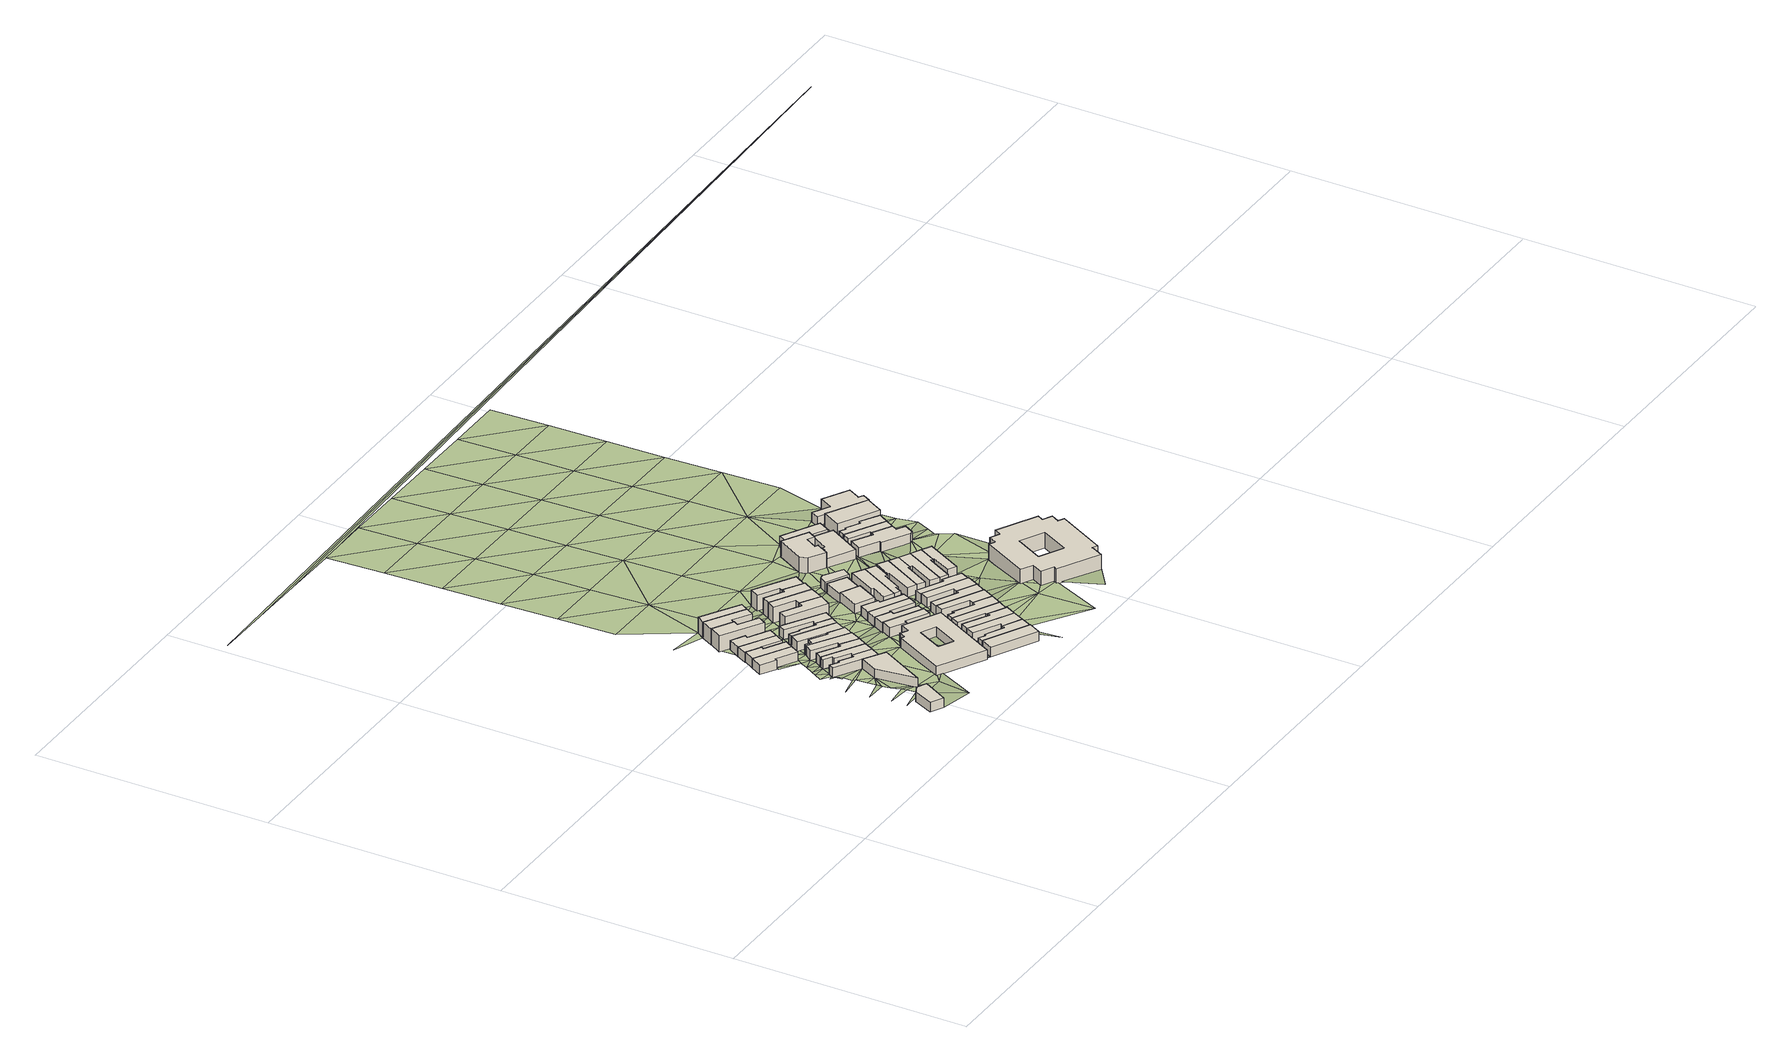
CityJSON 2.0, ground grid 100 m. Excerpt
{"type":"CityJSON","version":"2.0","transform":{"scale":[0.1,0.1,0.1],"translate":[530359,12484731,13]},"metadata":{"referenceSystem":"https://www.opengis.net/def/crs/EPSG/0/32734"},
"CityObjects":{
"building1":{"type":"Building","attributes":{"building":"yes","building:levels":1,"building_height":4.1,"plus_code":"4FRW3F96+54P","ground_height":18.24,"roof_height":22.34},"geometry":[{"type":"Solid","lod":"1","boundaries":[[[[0,1,2,3]],[[1,4,5,2]],[[4,6,7,5]],[[6,8,9,7]],[[8,0,3,9]],[[3,2,5,7,9]],[[8,6,4,1,0]]]]}]},
"building2":{"type":"Building","attributes":{"address":"63 Addison Road Salt River Cape Town","building":"house","building:levels":1,"building_height":4.1,"plus_code":"4FRW3F96+C48","ground_height":16.2,"roof_height":20.3},"geometry":[{"type":"Solid","lod":"1","boundaries":[[[[10,11,12,13]],[[11,14,15,12]],[[14,16,17,15]],[[16,18,19,17]],[[18,20,21,19]],[[20,10,13,21]],[[13,12,15,17,19,21]],[[20,18,16,14,11,10]]]]}]},
"building3":{"type":"Building","attributes":{"address":"80 Burns Road Salt River Cape Town","building":"house","building:levels":1,"building_height":4.1,"plus_code":"4FRW3F96+65W","ground_height":17.44,"roof_height":21.54},"geometry":[{"type":"Solid","lod":"1","boundaries":[[[[22,23,24,25]],[[23,26,27,24]],[[26,28,29,27]],[[28,22,25,29]],[[25,24,27,29]],[[28,26,23,22]]]]}]},
"building4":{"type":"Building","attributes":{"address":"78 Burns Road Salt River Cape Town","building":"house","building:levels":1,"building_height":4.1,"plus_code":"4FRW3F96+859","ground_height":16.65,"roof_height":20.75},"geometry":[{"type":"Solid","lod":"1","boundaries":[[[[30,31,32,33]],[[31,34,35,32]],[[34,36,37,35]],[[36,38,39,37]],[[38,40,41,39]],[[40,42,43,41]],[[42,44,45,43]],[[44,30,33,45]],[[33,32,35,37,39,41,43,45]],[[44,42,40,38,36,34,31,30]]]]}]},
"building5":{"type":"Building","attributes":{"address":"61 Addison Road Salt River Cape Town","building":"house","building:levels":1,"building_height":4.1,"plus_code":"4FRW3F96+C4Q","ground_height":16.2,"roof_height":20.3},"geometry":[{"type":"Solid","lod":"1","boundaries":[[[[20,18,19,21]],[[18,46,47,19]],[[46,48,49,47]],[[48,50,51,49]],[[50,52,53,51]],[[52,20,21,53]],[[21,19,47,49,51,53]],[[52,50,48,46,18,20]]]]}]},
"building6":{"type":"Building","attributes":{"address":"76 Burns Road Salt River Cape Town","building":"house","building:levels":1,"building_height":4.1,"plus_code":"4FRW3F96+85Q","ground_height":16.65,"roof_height":20.75},"geometry":[{"type":"Solid","lod":"1","boundaries":[[[[44,54,55,45]],[[54,56,57,55]],[[56,58,59,57]],[[58,60,61,59]],[[60,62,63,61]],[[62,64,65,63]],[[64,30,33,65]],[[30,44,45,33]],[[45,55,57,59,61,63,65,33]],[[30,64,62,60,58,56,54,44]]]]}]},
"building7":{"type":"Building","attributes":{"address":"59 Addison Road Salt River Cape Town","building":"house","building:levels":1,"building_height":4.1,"plus_code":"4FRW3F96+F52","ground_height":15.84,"roof_height":19.94},"geometry":[{"type":"Solid","lod":"1","boundaries":[[[[66,67,68,69]],[[67,70,71,68]],[[70,72,73,71]],[[72,74,75,73]],[[74,76,77,75]],[[76,66,69,77]],[[69,68,71,73,75,77]],[[76,74,72,70,67,66]]]]}]},
"building8":{"type":"Building","attributes":{"address":"74 Burns Road Salt River Cape Town","building":"house","building:levels":1,"building_height":4.1,"plus_code":"4FRW3F96+86V","ground_height":16.65,"roof_height":20.75},"geometry":[{"type":"Solid","lod":"1","boundaries":[[[[54,78,79,55]],[[78,80,81,79]],[[80,82,83,81]],[[82,84,85,83]],[[84,56,57,85]],[[56,54,55,57]],[[55,79,81,83,85,57]],[[56,84,82,80,78,54]]]]}]},
"building9":{"type":"Building","attributes":{"address":"57 Addison Road Salt River Cape Town","building":"house","building:levels":1,"building_height":4.1,"plus_code":"4FRW3F96+F57","ground_height":15.84,"roof_height":19.94},"geometry":[{"type":"Solid","lod":"1","boundaries":[[[[76,74,75,77]],[[74,86,87,75]],[[86,88,89,87]],[[88,90,91,89]],[[90,92,93,91]],[[92,76,77,93]],[[77,75,87,89,91,93]],[[92,90,88,86,74,76]]]]}]},
"building10":{"type":"Building","attributes":{"address":"72 Burns Road Salt River Cape Town","building":"house","building:levels":1,"building_height":4.1,"plus_code":"4FRW3F96+966","ground_height":16.65,"roof_height":20.75},"geometry":[{"type":"Solid","lod":"1","boundaries":[[[[78,94,95,79]],[[94,96,97,95]],[[96,98,99,97]],[[98,100,101,99]],[[100,80,81,101]],[[80,78,79,81]],[[79,95,97,99,101,81]],[[80,100,98,96,94,78]]]]}]},
"building11":{"type":"Building","attributes":{"address":"Salt River Cape Town","building":"terraced","building:levels":2,"building:units":"2","building_height":6.9,"plus_code":"4FRW3F96+F5P","ground_height":15.54,"roof_height":22.44},"geometry":[{"type":"Solid","lod":"1","boundaries":[[[[102,103,104,105]],[[103,106,107,104]],[[106,108,109,107]],[[108,110,111,109]],[[110,112,113,111]],[[112,102,105,113]],[[105,104,107,109,111,113]],[[112,110,108,106,103,102]]]]}]},
"building12":{"type":"Building","attributes":{"address":"70 Burns Road Salt River Cape Town","building":"house","building:levels":1,"building_height":4.1,"plus_code":"4FRW3F96+96G","ground_height":16.47,"roof_height":20.57},"geometry":[{"type":"Solid","lod":"1","boundaries":[[[[114,115,116,117]],[[115,118,119,116]],[[118,120,121,119]],[[120,122,123,121]],[[122,124,125,123]],[[124,126,127,125]],[[126,128,129,127]],[[128,114,117,129]],[[117,116,119,121,123,125,127,129]],[[128,126,124,122,120,118,115,114]]]]}]},
"building13":{"type":"Building","attributes":{"address":"Salt River Cape Town","building":"terraced","building:levels":2,"building:units":"2","building_height":6.9,"plus_code":"4FRW3F96+G58","ground_height":15.21,"roof_height":22.11},"geometry":[{"type":"Solid","lod":"1","boundaries":[[[[130,131,132,133]],[[131,134,135,132]],[[134,136,137,135]],[[136,138,139,137]],[[138,140,141,139]],[[140,130,133,141]],[[133,132,135,137,139,141]],[[140,138,136,134,131,130]]]]}]},
"building14":{"type":"Building","attributes":{"address":"68 Burns Road Salt River Cape Town","building":"house","building:levels":1,"building_height":4.1,"plus_code":"4FRW3F96+96W","ground_height":15.84,"roof_height":19.94},"geometry":[{"type":"Solid","lod":"1","boundaries":[[[[142,143,144,145]],[[143,146,147,144]],[[146,148,149,147]],[[148,150,151,149]],[[150,152,153,151]],[[152,142,145,153]],[[145,144,147,149,151,153]],[[152,150,148,146,143,142]]]]}]},
"building15":{"type":"Building","attributes":{"address":"Salt River Cape Town","building":"terraced","building:levels":2,"building:units":"2","building_height":6.9,"plus_code":"4FRW3F96+G6C","ground_height":15.21,"roof_height":22.11},"geometry":[{"type":"Solid","lod":"1","boundaries":[[[[138,154,155,139]],[[154,156,157,155]],[[156,158,159,157]],[[158,140,141,159]],[[140,138,139,141]],[[139,155,157,159,141]],[[140,158,156,154,138]]]]}]},
"building16":{"type":"Building","attributes":{"address":"City Mission 73 Burns Road Salt River Cape Town","building":"yes","building:levels":1,"amenity":"social_facility","social_facility":"outreach","operator":"City Mission","building_height":4.1,"plus_code":"4FRW3F96+67V","ground_height":17.07,"roof_height":21.17},"geometry":[{"type":"Solid","lod":"1","boundaries":[[[[160,161,162,163]],[[161,164,165,162]],[[164,166,167,165]],[[166,168,169,167]],[[168,170,171,169]],[[170,172,173,171]],[[172,174,175,173]],[[174,160,163,175]],[[176,177,178,179]],[[177,180,181,178]],[[180,182,183,181]],[[182,176,179,183]],[[163,162,165,167,169,171,173,175],[179,178,181,183]],[[174,172,170,168,166,164,161,160],[182,180,177,176]]]]}]},
"building17":{"type":"Building","attributes":{"address":"66 Burns Road Salt River Cape Town","building":"house","building:levels":1,"building_height":4.1,"plus_code":"4FRW3F96+C72","ground_height":15.84,"roof_height":19.94},"geometry":[{"type":"Solid","lod":"1","boundaries":[[[[184,185,186,187]],[[185,188,189,186]],[[188,190,191,189]],[[190,192,193,191]],[[192,194,195,193]],[[194,146,147,195]],[[146,143,144,147]],[[143,184,187,144]],[[187,186,189,191,193,195,147,144]],[[143,146,194,192,190,188,185,184]]]]}]},
"building18":{"type":"Building","attributes":{"address":"64 Burns Road Salt River Cape Town","building":"house","building:levels":1,"building_height":4.1,"plus_code":"4FRW3F96+C7C","ground_height":15.84,"roof_height":19.94},"geometry":[{"type":"Solid","lod":"1","boundaries":[[[[184,196,197,187]],[[196,198,199,197]],[[198,200,201,199]],[[200,202,203,201]],[[202,185,186,203]],[[185,184,187,186]],[[187,197,199,201,203,186]],[[185,202,200,198,196,184]]]]}]},
"building19":{"type":"Building","attributes":{"address":"74 Coleridge Road Salt River Cape Town","building":"house","building:levels":1,"building_height":4.1,"plus_code":"4FRW3F96+592","ground_height":18.11,"roof_height":22.21},"geometry":[{"type":"Solid","lod":"1","boundaries":[[[[204,205,206,207]],[[205,208,209,206]],[[208,210,211,209]],[[210,204,207,211]],[[207,206,209,211]],[[210,208,205,204]]]]}]},
"building20":{"type":"Building","attributes":{"address":"Salt River Cape Town","building":"house","building:levels":2,"building_height":6.9,"plus_code":"4FRW3F96+C7P","ground_height":15.61,"roof_height":22.51},"geometry":[{"type":"Solid","lod":"1","boundaries":[[[[212,213,214,215]],[[213,216,217,214]],[[216,218,219,217]],[[218,220,221,219]],[[220,222,223,221]],[[222,212,215,223]],[[215,214,217,219,221,223]],[[222,220,218,216,213,212]]]]}]},
"building21":{"type":"Building","attributes":{"address":"72 Coleridge Road Salt River Cape Town","building":"house","building:levels":1,"building_height":4.1,"plus_code":"4FRW3F96+598","ground_height":17.85,"roof_height":21.95},"geometry":[{"type":"Solid","lod":"1","boundaries":[[[[224,225,226,227]],[[225,228,229,226]],[[228,230,231,229]],[[230,232,233,231]],[[232,234,235,233]],[[234,236,237,235]],[[236,238,239,237]],[[238,224,227,239]],[[227,226,229,231,233,235,237,239]],[[238,236,234,232,230,228,225,224]]]]}]},
"building22":{"type":"Building","attributes":{"address":"71 Burns Road Salt River Cape Town","building":"house","building:levels":1,"building_height":4.1,"plus_code":"4FRW3F96+884","ground_height":17.07,"roof_height":21.17},"geometry":[{"type":"Solid","lod":"1","boundaries":[[[[240,241,242,243]],[[241,244,245,242]],[[244,246,247,245]],[[246,248,249,247]],[[248,250,251,249]],[[250,240,243,251]],[[243,242,245,247,249,251]],[[250,248,246,244,241,240]]]]}]},
"building23":{"type":"Building","attributes":{"address":"Salt River Cape Town","building":"house","building:levels":2,"building_height":6.9,"plus_code":"4FRW3F96+F79","ground_height":15.61,"roof_height":22.51},"geometry":[{"type":"Solid","lod":"1","boundaries":[[[[212,252,253,215]],[[252,254,255,253]],[[254,256,257,255]],[[256,258,259,257]],[[258,213,214,259]],[[213,212,215,214]],[[215,253,255,257,259,214]],[[213,258,256,254,252,212]]]]}]},
"building24":{"type":"Building","attributes":{"address":"70 Coleridge Road Salt River Cape Town","building":"house","building:levels":1,"building_height":4.1,"plus_code":"4FRW3F96+59W","ground_height":17.85,"roof_height":21.95},"geometry":[{"type":"Solid","lod":"1","boundaries":[[[[260,261,262,263]],[[261,264,265,262]],[[264,266,267,265]],[[266,224,227,267]],[[224,238,239,227]],[[238,260,263,239]],[[263,262,265,267,227,239]],[[238,224,266,264,261,260]]]]}]},
"building25":{"type":"Building","attributes":{"address":"69 Burns Road Salt River Cape Town","building":"house","building:levels":1,"building_height":4.1,"plus_code":"4FRW3F96+889","ground_height":16.47,"roof_height":20.57},"geometry":[{"type":"Solid","lod":"1","boundaries":[[[[268,269,270,271]],[[269,272,273,270]],[[272,274,275,273]],[[274,276,277,275]],[[276,278,279,277]],[[278,268,271,279]],[[271,270,273,275,277,279]],[[278,276,274,272,269,268]]]]}]},
"building26":{"type":"Building","attributes":{"address":"68 Coleridge Road Salt River Cape Town","building":"house","building:levels":1,"building_height":4.1,"plus_code":"4FRW3F96+6C2","ground_height":17.85,"roof_height":21.95},"geometry":[{"type":"Solid","lod":"1","boundaries":[[[[280,281,282,283]],[[281,284,285,282]],[[284,261,262,285]],[[261,260,263,262]],[[260,286,287,263]],[[286,280,283,287]],[[283,282,285,262,263,287]],[[286,260,261,284,281,280]]]]}]},
"building27":{"type":"Building","attributes":{"address":"Salt River Cape Town","building":"house","building:levels":2,"building_height":6.9,"plus_code":"4FRW3F96+F8C","ground_height":15.61,"roof_height":22.51},"geometry":[{"type":"Solid","lod":"1","boundaries":[[[[252,288,289,253]],[[288,290,291,289]],[[290,292,293,291]],[[292,294,295,293]],[[294,254,255,295]],[[254,252,253,255]],[[253,289,291,293,295,255]],[[254,294,292,290,288,252]]]]}]},
"building28":{"type":"Building","attributes":{"address":"67 Burns Road Salt River Cape Town","building":"house","building:levels":1,"building_height":4.1,"plus_code":"4FRW3F96+88Q","ground_height":16.25,"roof_height":20.35},"geometry":[{"type":"Solid","lod":"1","boundaries":[[[[296,297,298,299]],[[297,300,301,298]],[[300,302,303,301]],[[302,304,305,303]],[[304,306,307,305]],[[306,296,299,307]],[[299,298,301,303,305,307]],[[306,304,302,300,297,296]]]]}]},
"building29":{"type":"Building","attributes":{"address":"66 Coleridge Road Salt River Cape Town","building":"house","building:levels":1,"building_height":4.1,"plus_code":"4FRW3F96+6CC","ground_height":17.07,"roof_height":21.17},"geometry":[{"type":"Solid","lod":"1","boundaries":[[[[308,309,310,311]],[[309,312,313,310]],[[312,314,315,313]],[[314,316,317,315]],[[316,318,319,317]],[[318,308,311,319]],[[311,310,313,315,317,319]],[[318,316,314,312,309,308]]]]}]},
"building30":{"type":"Building","attributes":{"address":"65 Burns Road Salt River Cape Town","building":"house","building:levels":1,"building_height":4.1,"plus_code":"4FRW3F96+89V","ground_height":16.25,"roof_height":20.35},"geometry":[{"type":"Solid","lod":"1","boundaries":[[[[296,306,307,299]],[[306,320,321,307]],[[320,322,323,321]],[[322,324,325,323]],[[324,326,327,325]],[[326,296,299,327]],[[299,307,321,323,325,327]],[[326,324,322,320,306,296]]]]}]},
"building31":{"type":"Building","attributes":{"address":"Salt River Cape Town","building":"house","building:levels":2,"building_height":6.9,"plus_code":"4FRW3F96+F8V","ground_height":14.88,"roof_height":21.78},"geometry":[{"type":"Solid","lod":"1","boundaries":[[[[328,329,330,331]],[[329,332,333,330]],[[332,334,335,333]],[[334,336,337,335]],[[336,338,339,337]],[[338,328,331,339]],[[331,330,333,335,337,339]],[[338,336,334,332,329,328]]]]}]},
"building32":{"type":"Building","attributes":{"address":"64 Coleridge Road Salt River Cape Town","building":"house","building:levels":1,"building_height":4.1,"plus_code":"4FRW3F96+6CM","ground_height":17.07,"roof_height":21.17},"geometry":[{"type":"Solid","lod":"1","boundaries":[[[[340,341,342,343]],[[341,344,345,342]],[[344,346,347,345]],[[346,348,349,347]],[[348,309,310,349]],[[309,308,311,310]],[[308,350,351,311]],[[350,340,343,351]],[[343,342,345,347,349,310,311,351]],[[350,308,309,348,346,344,341,340]]]]}]},
"building33":{"type":"Building","attributes":{"address":"63 Burns Road Salt River Cape Town","building":"house","building:levels":1,"building_height":4.1,"plus_code":"4FRW3F96+99V","ground_height":16.25,"roof_height":20.35},"geometry":[{"type":"Solid","lod":"1","boundaries":[[[[352,353,354,355]],[[353,356,357,354]],[[356,358,359,357]],[[358,352,355,359]],[[355,354,357,359]],[[358,356,353,352]]]]}]},
"building34":{"type":"Building","attributes":{"address":"62 Coleridge Road Salt River Cape Town","building":"house","building:levels":1,"building_height":4.1,"plus_code":"4FRW3F96+7C7","ground_height":17.07,"roof_height":21.17},"geometry":[{"type":"Solid","lod":"1","boundaries":[[[[360,361,362,363]],[[361,364,365,362]],[[364,340,343,365]],[[340,350,351,343]],[[350,366,367,351]],[[366,360,363,367]],[[363,362,365,343,351,367]],[[366,350,340,364,361,360]]]]}]},
"building35":{"type":"Building","attributes":{"address":"61 Burns Road Salt River Cape Town","building":"house","building:levels":1,"building_height":4.1,"plus_code":"4FRW3F96+C9G","ground_height":15.43,"roof_height":19.53},"geometry":[{"type":"Solid","lod":"1","boundaries":[[[[368,369,370,371]],[[369,372,373,370]],[[372,374,375,373]],[[374,368,371,375]],[[371,370,373,375]],[[374,372,369,368]]]]}]},
"building36":{"type":"Building","attributes":{"address":"60 Coleridge Road Salt River Cape Town","building":"house","building:levels":1,"building_height":4.1,"plus_code":"4FRW3F96+7C9","ground_height":16.76,"roof_height":20.86},"geometry":[{"type":"Solid","lod":"1","boundaries":[[[[376,377,378,379]],[[377,380,381,378]],[[380,382,383,381]],[[382,384,385,383]],[[384,386,387,385]],[[386,376,379,387]],[[379,378,381,383,385,387]],[[386,384,382,380,377,376]]]]}]},
"building37":{"type":"Building","attributes":{"address":"2 Dryden Street Salt River Cape Town","building":"house","building:levels":1,"building_height":4.1,"plus_code":"4FRW3F96+CC3","ground_height":15.43,"roof_height":19.53},"geometry":[{"type":"Solid","lod":"1","boundaries":[[[[388,389,390,391]],[[389,392,393,390]],[[392,394,395,393]],[[394,396,397,395]],[[396,398,399,397]],[[398,388,391,399]],[[391,390,393,395,397,399]],[[398,396,394,392,389,388]]]]}]},
"building38":{"type":"Building","attributes":{"address":"58 Coleridge Road Salt River Cape Town","building":"house","building:levels":1,"building_height":4.1,"plus_code":"4FRW3F96+7CX","ground_height":16.76,"roof_height":20.86},"geometry":[{"type":"Solid","lod":"1","boundaries":[[[[400,401,402,403]],[[401,404,405,402]],[[404,406,407,405]],[[406,376,379,407]],[[376,386,387,379]],[[386,400,403,387]],[[403,402,405,407,379,387]],[[386,376,406,404,401,400]]]]}]},
"building39":{"type":"Building","attributes":{"address":"59 Burns Road Salt River Cape Town","building":"house","building:levels":1,"building_height":4.1,"plus_code":"4FRW3F96+CCR","ground_height":15.43,"roof_height":19.53},"geometry":[{"type":"Solid","lod":"1","boundaries":[[[[408,409,410,411]],[[409,412,413,410]],[[412,414,415,413]],[[414,416,417,415]],[[416,408,411,417]],[[411,410,413,415,417]],[[416,414,412,409,408]]]]}]},
"building40":{"type":"Building","attributes":{"address":"56 Coleridge Road Salt River Cape Town","building":"house","building:levels":1,"building_height":4.1,"plus_code":"4FRW3F96+8F3","ground_height":16.25,"roof_height":20.35},"geometry":[{"type":"Solid","lod":"1","boundaries":[[[[418,419,420,421]],[[419,422,423,420]],[[422,424,425,423]],[[424,426,427,425]],[[426,428,429,427]],[[428,418,421,429]],[[421,420,423,425,427,429]],[[428,426,424,422,419,418]]]]}]},
"building41":{"type":"Building","attributes":{"address":"4 Dryden Street Salt River Cape Town","building":"house","building:levels":1,"building_height":4.1,"plus_code":"4FRW3F96+9CF","ground_height":15.43,"roof_height":19.53},"geometry":[{"type":"Solid","lod":"1","boundaries":[[[[388,398,399,391]],[[398,430,431,399]],[[430,432,433,431]],[[432,434,435,433]],[[434,436,437,435]],[[436,438,439,437]],[[438,440,441,439]],[[440,388,391,441]],[[391,399,431,433,435,437,439,441]],[[440,438,436,434,432,430,398,388]]]]}]},
"building42":{"type":"Building","attributes":{"address":"6 Dryden Street Salt River Cape Town","building":"house","building:levels":1,"building_height":4.1,"plus_code":"4FRW3F96+9C9","ground_height":15.96,"roof_height":20.06},"geometry":[{"type":"Solid","lod":"1","boundaries":[[[[442,443,444,445]],[[443,446,447,444]],[[446,448,449,447]],[[448,450,451,449]],[[450,452,453,451]],[[452,442,445,453]],[[445,444,447,449,451,453]],[[452,450,448,446,443,442]]]]}]},
"building43":{"type":"Building","attributes":{"address":"8 Dryden Street Salt River Cape Town","building":"house","building:levels":1,"building_height":4.1,"plus_code":"4FRW3F96+9F2","ground_height":15.96,"roof_height":20.06},"geometry":[{"type":"Solid","lod":"1","boundaries":[[[[452,450,451,453]],[[450,454,455,451]],[[454,456,457,455]],[[456,458,459,457]],[[458,460,461,459]],[[460,452,453,461]],[[453,451,455,457,459,461]],[[460,458,456,454,450,452]]]]}]},
"building44":{"type":"Building","attributes":{"address":"10 Dryden Street Salt River Cape Town","building":"house","building:levels":1,"building_height":4.1,"plus_code":"4FRW3F96+8FW","ground_height":15.96,"roof_height":20.06},"geometry":[{"type":"Solid","lod":"1","boundaries":[[[[460,458,459,461]],[[458,462,463,459]],[[462,464,465,463]],[[464,466,467,465]],[[466,468,469,467]],[[468,460,461,469]],[[461,459,463,465,467,469]],[[468,466,464,462,458,460]]]]}]},
"building45":{"type":"Building","attributes":{"address":"12 Dryden Street Salt River Cape Town","building":"house","building:levels":1,"building_height":4.1,"plus_code":"4FRW3F96+8FQ","ground_height":15.96,"roof_height":20.06},"geometry":[{"type":"Solid","lod":"1","boundaries":[[[[468,466,467,469]],[[466,470,471,467]],[[470,472,473,471]],[[472,474,475,473]],[[474,476,477,475]],[[476,468,469,477]],[[469,467,471,473,475,477]],[[476,474,472,470,466,468]]]]}]},
"building46":{"type":"Building","attributes":{"address":"53 Burns Road Salt River Cape Town","building":"house","building:levels":2,"building_height":6.9,"plus_code":"4FRW3F96+GF6","ground_height":14.41,"roof_height":21.31},"geometry":[{"type":"Solid","lod":"1","boundaries":[[[[478,479,480,481]],[[479,482,483,480]],[[482,484,485,483]],[[484,486,487,485]],[[486,488,489,487]],[[488,490,491,489]],[[490,492,493,491]],[[492,494,495,493]],[[494,496,497,495]],[[496,478,481,497]],[[481,480,483,485,487,489,491,493,495,497]],[[496,494,492,490,488,486,484,482,479,478]]]]}]},
"building47":{"type":"Building","attributes":{"address":"14 Dryden Street Salt River Cape Town","building":"house","building:levels":1,"building_height":4.1,"plus_code":"4FRW3F96+8GP","ground_height":15.96,"roof_height":20.06},"geometry":[{"type":"Solid","lod":"1","boundaries":[[[[476,474,475,477]],[[474,498,499,475]],[[498,500,501,499]],[[500,502,503,501]],[[502,504,505,503]],[[504,476,477,505]],[[477,475,499,501,503,505]],[[504,502,500,498,474,476]]]]}]},
"building48":{"type":"Building","attributes":{"address":"Burns Road Salt River Cape Town","building":"house","building:levels":1,"building_height":4.1,"plus_code":"4FRW3F96+FFQ","ground_height":14.41,"roof_height":18.51},"geometry":[{"type":"Solid","lod":"1","boundaries":[[[[478,506,507,508]],[[506,509,510,507]],[[509,511,512,510]],[[511,513,514,512]],[[513,515,516,514]],[[515,517,518,516]],[[517,479,519,518]],[[479,478,508,519]],[[508,507,510,512,514,516,518,519]],[[479,517,515,513,511,509,506,478]]]]}]},
"building49":{"type":"Building","attributes":{"address":"51 Burns Road Salt River Cape Town","building":"house","building:levels":1,"building_height":4.1,"plus_code":"4FRW3F96+GGJ","ground_height":14.41,"roof_height":18.51},"geometry":[{"type":"Solid","lod":"1","boundaries":[[[[520,521,522,523]],[[521,524,525,522]],[[524,526,527,525]],[[526,520,523,527]],[[523,522,525,527]],[[526,524,521,520]]]]}]},
"building50":{"type":"Building","attributes":{"address":"50 Coleridge Road Salt River Cape Town","building":"house","building:levels":1,"building_height":4.1,"plus_code":"4FRW3F96+CHJ","ground_height":14.89,"roof_height":18.99},"geometry":[{"type":"Solid","lod":"1","boundaries":[[[[528,529,530,531]],[[529,532,533,530]],[[532,534,535,533]],[[534,536,537,535]],[[536,538,539,537]],[[538,540,541,539]],[[540,542,543,541]],[[542,544,545,543]],[[544,546,547,545]],[[546,548,549,547]],[[548,528,531,549]],[[531,530,533,535,537,539,541,543,545,547,549]],[[548,546,544,542,540,538,536,534,532,529,528]]]]}]},
"building51":{"type":"Building","attributes":{"building":"school","building:levels":2,"building_height":6.9,"plus_code":"4FRW3F96+6MG","ground_height":16.04,"roof_height":22.94},"geometry":[{"type":"Solid","lod":"1","boundaries":[[[[550,551,552,553]],[[551,554,555,552]],[[554,556,557,555]],[[556,558,559,557]],[[558,560,561,559]],[[560,562,563,561]],[[562,564,565,563]],[[564,566,567,565]],[[566,568,569,567]],[[568,570,571,569]],[[570,572,573,571]],[[572,574,575,573]],[[574,576,577,575]],[[576,578,579,577]],[[578,580,581,579]],[[580,582,583,581]],[[582,584,585,583]],[[584,550,553,585]],[[586,587,588,589]],[[587,590,591,588]],[[590,592,593,591]],[[592,586,589,593]],[[553,552,555,557,559,561,563,565,567,569,571,573,575,577,579,581,583,585],[589,588,591,593]],[[584,582,580,578,576,574,572,570,568,566,564,562,560,558,556,554,551,550],[592,590,587,586]]]]}]},
"building52":{"type":"Building","attributes":{"address":"Coleridge Road Salt River Cape Town","building":"house","building:levels":1,"building_height":4.1,"plus_code":"4FRW3F96+FH6","ground_height":14.89,"roof_height":18.99},"geometry":[{"type":"Solid","lod":"1","boundaries":[[[[594,595,596,597]],[[595,598,599,596]],[[598,600,601,599]],[[600,529,530,601]],[[529,528,531,530]],[[528,594,597,531]],[[597,596,599,601,530,531]],[[528,529,600,598,595,594]]]]}]},
"building53":{"type":"Building","attributes":{"address":"Coleridge Road Salt River Cape Town","building":"house","building:levels":1,"building_height":4.1,"plus_code":"4FRW3F96+FHG","ground_height":14.89,"roof_height":18.99},"geometry":[{"type":"Solid","lod":"1","boundaries":[[[[594,602,603,597]],[[602,604,605,603]],[[604,606,607,605]],[[606,608,609,607]],[[608,610,611,609]],[[610,612,613,611]],[[612,595,596,613]],[[595,594,597,596]],[[597,603,605,607,609,611,613,596]],[[595,612,610,608,606,604,602,594]]]]}]},
"building54":{"type":"Building","attributes":{"address":"44 Coleridge Road Salt River Cape Town","building":"church","building:levels":1.5,"amenity":"place_of_worship","building_height":5.5,"plus_code":"4FRW3F96+GH5","ground_height":14.41,"roof_height":19.91},"geometry":[{"type":"Solid","lod":"1","boundaries":[[[[614,615,616,617]],[[615,618,619,616]],[[618,620,621,619]],[[620,614,617,621]],[[617,616,619,621]],[[620,618,615,614]]]]}]},
"building55":{"type":"Building","attributes":{"address":"42 Coleridge Road Salt River Cape Town","building":"house","building:levels":1,"building_height":4.1,"plus_code":"4FRW3F96+GJG","ground_height":14.1,"roof_height":18.2},"geometry":[{"type":"Solid","lod":"1","boundaries":[[[[622,623,624,625]],[[623,626,627,624]],[[626,628,629,627]],[[628,630,631,629]],[[630,632,633,631]],[[632,634,635,633]],[[634,636,637,635]],[[636,622,625,637]],[[625,624,627,629,631,633,635,637]],[[636,634,632,630,628,626,623,622]]]]}]},
"terrain1":{"type":"TINRelief","geometry":[{"type":"CompositeSurface","lod":"1","boundaries":[[[4,638,639]],[[640,641,642]],[[0,643,1]],[[638,4,1]],[[644,645,646]],[[647,648,649]],[[638,1,650]],[[638,650,642]],[[642,650,640]],[[651,640,650]],[[1,643,652]],[[28,646,651]],[[28,644,646]],[[653,654,655]],[[656,657,653]],[[28,658,644]],[[28,651,650]],[[652,650,1]],[[656,653,655]],[[649,658,28]],[[659,660,661]],[[656,660,659]],[[26,647,649]],[[26,655,647]],[[662,661,58]],[[656,655,26]],[[661,660,58]],[[26,649,28]],[[663,664,665]],[[666,652,643]],[[650,652,667]],[[34,660,668]],[[662,56,669]],[[56,662,58]],[[670,665,671]],[[58,660,62]],[[62,660,34]],[[664,671,665]],[[60,58,62]],[[669,56,84]],[[26,672,656]],[[664,669,98]],[[650,667,23]],[[666,667,652]],[[62,34,673]],[[669,84,98]],[[673,34,674]],[[671,664,98]],[[675,62,673]],[[676,677,678]],[[98,96,671]],[[50,48,72]],[[23,672,26]],[[671,96,679]],[[72,680,50]],[[84,100,98]],[[90,678,677]],[[48,681,72]],[[679,96,682]],[[82,80,84]],[[683,667,666]],[[682,684,679]],[[100,84,80]],[[685,672,23]],[[684,681,679]],[[686,682,687]],[[23,667,688]],[[686,684,682]],[[158,689,140]],[[90,690,678]],[[681,146,72]],[[684,146,681]],[[690,90,88]],[[685,23,688]],[[74,72,194]],[[72,146,194]],[[666,208,683]],[[686,691,684]],[[86,690,88]],[[688,692,685]],[[200,74,194]],[[74,200,86]],[[686,693,694]],[[691,686,694]],[[695,696,697]],[[200,194,190]],[[690,86,698]],[[194,699,190]],[[200,198,86]],[[666,700,208]],[[86,198,698]],[[701,702,697]],[[690,698,696]],[[692,703,78]],[[704,705,706]],[[158,706,705]],[[696,701,697]],[[703,692,688]],[[205,683,208]],[[190,707,200]],[[688,708,709]],[[710,711,712]],[[158,156,713]],[[198,714,698]],[[714,696,698]],[[205,715,683]],[[78,716,94]],[[190,717,718]],[[688,709,703]],[[714,198,719]],[[707,190,718]],[[683,715,720]],[[721,701,696]],[[78,703,716]],[[158,713,706]],[[696,714,721]],[[719,198,722]],[[713,156,154]],[[720,723,683]],[[710,724,711]],[[115,94,268]],[[709,725,726]],[[709,726,703]],[[727,728,704]],[[729,715,730]],[[701,731,732]],[[720,715,729]],[[94,716,268]],[[731,701,721]],[[208,700,733]],[[703,726,734]],[[735,115,736]],[[213,721,714]],[[727,704,706]],[[732,294,154]],[[683,723,160]],[[714,216,213]],[[732,731,294]],[[268,736,115]],[[719,722,737]],[[266,720,729]],[[738,735,736]],[[154,332,713]],[[213,258,721]],[[225,224,729]],[[738,737,722]],[[154,294,739]],[[224,266,729]],[[740,741,728]],[[726,160,734]],[[738,736,737]],[[734,742,743]],[[736,268,744]],[[160,723,745]],[[154,739,332]],[[713,746,706]],[[745,747,160]],[[740,728,727]],[[747,745,280]],[[742,734,160]],[[748,737,736]],[[749,736,744]],[[290,739,294]],[[309,160,747]],[[713,332,746]],[[749,748,736]],[[294,292,290]],[[750,238,751]],[[280,745,281]],[[309,348,160]],[[278,752,753]],[[754,741,755]],[[756,747,280]],[[757,739,290]],[[348,344,160]],[[361,742,160]],[[758,212,737]],[[348,346,344]],[[278,759,760]],[[737,748,758]],[[361,160,344]],[[250,742,360]],[[361,360,742]],[[749,356,748]],[[759,278,753]],[[755,741,740]],[[212,758,252]],[[761,356,749]],[[753,250,762]],[[250,360,762]],[[727,706,763]],[[361,344,364]],[[746,764,706]],[[762,759,753]],[[765,761,766]],[[340,344,341]],[[761,765,356]],[[746,332,767]],[[754,768,769]],[[364,344,340]],[[759,762,770]],[[766,320,765]],[[374,252,758]],[[288,252,374]],[[238,771,260]],[[772,306,759]],[[740,727,763]],[[772,759,770]],[[773,356,765]],[[768,754,755]],[[706,764,763]],[[774,765,320]],[[356,773,358]],[[770,762,775]],[[306,426,320]],[[374,416,288]],[[306,772,426]],[[765,776,773]],[[414,767,288]],[[777,774,320]],[[416,414,288]],[[775,762,778]],[[779,286,260]],[[320,780,777]],[[426,780,320]],[[775,781,770]],[[286,779,782]],[[777,780,783]],[[416,374,372]],[[746,767,784]],[[412,767,414]],[[783,785,777]],[[740,786,755]],[[773,389,358]],[[426,787,780]],[[788,769,768]],[[260,771,779]],[[408,372,358]],[[782,779,789]],[[372,408,416]],[[790,787,426]],[[764,746,791]],[[358,389,408]],[[412,792,767]],[[786,740,763]],[[783,780,793]],[[426,794,790]],[[783,795,796]],[[767,792,784]],[[793,795,783]],[[746,784,791]],[[794,797,790]],[[409,798,412]],[[789,799,366]],[[408,389,409]],[[768,755,800]],[[792,412,798]],[[797,794,801]],[[797,801,802]],[[389,388,409]],[[458,790,797]],[[799,386,366]],[[779,799,789]],[[764,803,763]],[[800,755,786]],[[801,804,802]],[[805,798,409]],[[456,790,458]],[[801,806,804]],[[805,792,798]],[[807,779,771]],[[808,400,386]],[[458,797,462]],[[803,764,791]],[[788,768,809]],[[799,808,386]],[[804,806,810]],[[808,806,400]],[[811,409,388]],[[812,799,779]],[[813,791,784]],[[814,810,806]],[[815,811,388]],[[786,763,816]],[[810,472,804]],[[779,807,812]],[[409,811,805]],[[814,806,808]],[[809,768,800]],[[812,817,799]],[[452,818,815]],[[803,816,763]],[[474,472,810]],[[474,810,498]],[[807,819,812]],[[820,821,822]],[[823,824,820]],[[813,825,791]],[[811,815,818]],[[822,826,820]],[[803,791,825]],[[820,826,823]],[[827,808,799]],[[460,828,452]],[[827,814,808]],[[786,829,800]],[[826,488,823]],[[830,788,809]],[[831,825,813]],[[826,832,488]],[[490,831,813]],[[828,818,452]],[[828,460,468]],[[807,833,834]],[[816,829,786]],[[835,811,818]],[[488,832,511]],[[504,814,827]],[[511,831,490]],[[488,511,490]],[[836,811,835]],[[818,828,837]],[[831,511,524]],[[468,476,838]],[[809,800,839]],[[836,509,811]],[[838,828,468]],[[825,840,803]],[[835,841,836]],[[838,476,504]],[[840,816,803]],[[504,827,842]],[[829,839,800]],[[836,843,509]],[[844,845,846]],[[835,847,841]],[[511,509,524]],[[827,848,842]],[[836,841,849]],[[850,509,843]],[[825,526,851]],[[509,850,620]],[[852,850,853]],[[509,620,524]],[[830,809,854]],[[852,620,850]],[[840,825,851]],[[526,524,620]],[[504,842,855]],[[838,504,856]],[[816,857,829]],[[842,858,859]],[[852,860,620]],[[839,854,809]],[[618,526,620]],[[861,851,526]],[[852,862,860]],[[856,504,855]],[[863,864,838]],[[842,859,855]],[[840,857,816]],[[528,865,546]],[[618,861,526]],[[861,866,851]],[[840,851,866]],[[838,856,863]],[[528,546,594]],[[546,864,867]],[[868,620,860]],[[867,864,863]],[[869,839,829]],[[854,870,830]],[[594,546,871]],[[860,602,868]],[[867,871,546]],[[869,829,857]],[[861,618,632]],[[623,840,866]],[[602,594,872]],[[871,872,594]],[[872,868,602]],[[866,626,623]],[[839,873,854]],[[632,618,874]],[[872,874,868]],[[873,839,869]],[[875,840,623]],[[857,840,876]],[[854,877,870]],[[869,857,876]],[[877,854,873]],[[840,875,876]],[[869,878,873]],[[879,870,877]],[[880,881,882]],[[878,869,876]],[[877,873,883]],[[883,873,878]],[[879,877,884]],[[881,880,885]],[[884,877,883]],[[886,879,884]],[[881,885,769]]]}]}
},
"vertices":[
[848,140,95],[908,249,95],[908,249,136],[848,140,136],[867,268,95],[867,268,136],[833,252,95],[833,252,136],[794,169,95],[794,169,136],
[744,873,75],[809,836,75],[809,836,116],[744,873,116],[814,846,75],[814,846,116],[900,797,75],[900,797,116],[922,837,75],[922,837,116],[773,922,75],[773,922,116],
[937,303,87],[1044,498,87],[1044,498,128],[937,303,128],[955,552,87],[955,552,128],[917,476,87],[917,476,128],
[975,606,79],[968,595,79],[968,595,120],[975,606,120],[909,630,79],[909,630,120],[905,622,79],[905,622,120],[868,644,79],[868,644,120],[856,623,79],[856,623,120],[1025,522,79],[1025,522,120],[1049,563,79],[1049,563,120],
[942,872,75],[942,872,116],[856,921,75],[856,921,116],[863,932,75],[863,932,116],[800,968,75],[800,968,116],
[1070,604,79],[1070,604,120],[903,702,79],[903,702,120],[889,685,79],[889,685,120],[925,663,79],[925,663,120],[918,651,79],[918,651,120],[980,614,79],[980,614,120],
[800,968,71],[863,932,71],[863,932,112],[800,968,112],[867,938,71],[867,938,112],[948,892,71],[948,892,112],[970,930,71],[970,930,112],[825,1013,71],[825,1013,112],
[1092,641,79],[1092,641,120],[1018,686,79],[1018,686,120],[1010,675,79],[1010,675,120],[919,729,79],[919,729,120],
[991,967,71],[991,967,112],[904,1017,71],[904,1017,112],[910,1029,71],[910,1029,112],[853,1062,71],[853,1062,112],
[1115,687,79],[1115,687,120],[949,790,79],[949,790,120],[920,756,79],[920,756,120],[1022,694,79],[1022,694,120],
[942,1095,68],[855,1145,68],[855,1145,137],[942,1095,137],[823,1092,68],[823,1092,137],[992,992,68],[992,992,137],[1013,1027,68],[1013,1027,137],[932,1075,68],[932,1075,137],
[1115,687,78],[1137,729,78],[1137,729,119],[1115,687,119],[1070,767,78],[1070,767,119],[1065,760,78],[1065,760,119],[991,805,78],[991,805,119],[977,784,78],[977,784,119],[954,799,78],[954,799,119],[949,790,78],[949,790,119],
[855,1145,65],[942,1095,65],[942,1095,134],[855,1145,134],[952,1112,65],[952,1112,134],[1030,1066,65],[1030,1066,134],[1050,1101,65],[1050,1101,134],[887,1198,65],[887,1198,134],
[1137,729,71],[1163,778,71],[1163,778,112],[1137,729,112],[992,877,71],[992,877,112],[966,837,71],[966,837,112],[1074,775,71],[1074,775,112],[1070,767,71],[1070,767,112],
[1070,1134,65],[1070,1134,134],[985,1185,65],[985,1185,134],[908,1231,65],[908,1231,134],
[1399,465,84],[1245,546,84],[1245,546,125],[1399,465,125],[1224,507,84],[1224,507,125],[1192,524,84],[1192,524,125],[1178,497,84],[1178,497,125],[1163,505,84],[1163,505,125],[1047,286,84],[1047,286,125],[1247,180,84],[1247,180,125],[1234,459,84],[1297,427,84],[1297,427,125],[1234,459,125],[1241,320,84],[1241,320,125],[1178,352,84],[1178,352,125],
[1181,808,71],[1117,847,71],[1117,847,112],[1181,808,112],[1110,838,71],[1110,838,112],[1046,875,71],[1046,875,112],[1043,870,71],[1043,870,112],[1002,894,71],[1002,894,112],
[1206,849,71],[1206,849,112],[1033,953,71],[1033,953,112],[1016,924,71],[1016,924,112],[1124,859,71],[1124,859,112],
[1473,122,94],[1283,221,94],[1283,221,135],[1473,122,135],[1255,169,94],[1255,169,135],[1445,70,94],[1445,70,135],
[1261,901,69],[1177,951,69],[1177,951,138],[1261,901,138],[1166,932,69],[1166,932,138],[1084,979,69],[1084,979,138],[1064,944,69],[1064,944,138],[1229,850,69],[1229,850,138],
[1417,212,92],[1410,198,92],[1410,198,132],[1417,212,132],[1331,239,92],[1331,239,132],[1326,231,92],[1326,231,132],[1297,247,92],[1297,247,132],[1283,221,92],[1283,221,132],[1473,122,92],[1473,122,132],[1497,170,92],[1497,170,132],
[1230,619,84],[1206,575,84],[1206,575,125],[1230,619,125],[1271,540,84],[1271,540,125],[1277,550,84],[1277,550,125],[1373,499,84],[1373,499,125],[1392,534,84],[1392,534,125],
[1289,957,69],[1289,957,138],[1125,1052,69],[1125,1052,138],[1103,1018,69],[1103,1018,138],[1187,968,69],[1187,968,138],
[1521,219,92],[1336,318,92],[1336,318,132],[1521,219,132],[1316,281,92],[1316,281,132],[1425,223,92],[1425,223,132],
[1257,669,78],[1230,619,78],[1230,619,119],[1257,669,119],[1392,534,78],[1392,534,119],[1409,568,78],[1409,568,119],[1313,620,78],[1313,620,119],[1321,634,78],[1321,634,119],
[1468,303,92],[1461,291,92],[1461,291,132],[1468,303,132],[1353,350,92],[1353,350,132],[1544,262,92],[1544,262,132],
[1316,1002,69],[1316,1002,138],[1232,1052,69],[1232,1052,138],[1223,1039,69],[1223,1039,138],[1144,1084,69],[1144,1084,138],
[1280,711,76],[1257,669,76],[1257,669,117],[1280,711,117],[1321,634,76],[1321,634,117],[1325,642,76],[1325,642,117],[1425,589,76],[1425,589,117],[1444,625,76],[1444,625,117],
[1572,310,84],[1384,410,84],[1384,410,125],[1572,310,125],[1365,373,84],[1365,373,125],[1474,316,84],[1474,316,125],[1468,303,84],[1468,303,125],[1544,262,84],[1544,262,125],
[1458,657,76],[1458,657,117],[1365,708,76],[1365,708,117],[1371,718,76],[1371,718,117],[1305,754,76],[1305,754,117],
[1316,1002,62],[1349,1059,62],[1349,1059,131],[1316,1002,131],[1182,1158,62],[1182,1158,131],[1159,1119,62],[1159,1119,131],[1243,1070,62],[1243,1070,131],[1232,1052,62],[1232,1052,131],
[1520,397,84],[1513,383,84],[1513,383,125],[1520,397,125],[1425,430,84],[1425,430,125],[1421,421,84],[1421,421,125],[1397,434,84],[1397,434,125],[1597,356,84],[1597,356,125],
[1351,871,76],[1303,781,76],[1303,781,117],[1351,871,117],[1382,739,76],[1382,739,117],[1430,830,76],[1430,830,117],
[1433,505,84],[1418,472,84],[1418,472,125],[1433,505,125],[1527,414,84],[1527,414,125],[1623,405,84],[1623,405,125],
[1351,871,67],[1430,830,67],[1430,830,108],[1351,871,108],[1473,910,67],[1473,910,108],[1396,953,67],[1396,953,108],
[1568,494,81],[1561,481,81],[1561,481,122],[1568,494,122],[1451,539,81],[1451,539,122],[1433,505,81],[1433,505,122],[1623,405,81],[1623,405,122],[1649,451,81],[1649,451,122],
[1557,881,67],[1507,910,67],[1507,910,108],[1557,881,108],[1442,789,67],[1442,789,108],[1451,784,67],[1451,784,108],[1417,720,67],[1417,720,108],[1458,699,67],[1458,699,108],
[1675,502,81],[1487,600,81],[1487,600,122],[1675,502,122],[1467,565,81],[1467,565,122],[1576,509,81],[1576,509,122],
[1493,911,67],[1517,949,67],[1517,949,108],[1493,911,108],[1439,997,67],[1439,997,108],[1418,993,67],[1418,993,108],[1400,962,67],[1400,962,108],
[1675,502,76],[1698,545,76],[1698,545,117],[1675,502,117],[1621,586,76],[1621,586,117],[1615,574,76],[1615,574,117],[1504,632,76],[1504,632,117],[1487,600,76],[1487,600,117],
[1483,686,67],[1483,686,108],[1498,714,67],[1498,714,108],[1507,709,67],[1507,709,108],[1551,790,67],[1551,790,108],[1561,785,67],[1561,785,108],[1600,857,67],[1600,857,108],
[1600,857,73],[1561,785,73],[1561,785,114],[1600,857,114],[1566,782,73],[1566,782,114],[1506,671,73],[1506,671,114],[1546,651,73],[1546,651,114],[1645,831,73],[1645,831,114],
[1579,634,73],[1579,634,114],[1638,741,73],[1638,741,114],[1646,737,73],[1646,737,114],[1685,809,73],[1685,809,114],
[1654,733,73],[1654,733,114],[1596,624,73],[1596,624,114],[1633,603,73],[1633,603,114],[1731,785,73],[1731,785,114],
[1667,585,73],[1667,585,114],[1726,694,73],[1726,694,114],[1736,689,73],[1736,689,114],[1775,762,73],[1775,762,114],
[1566,1051,57],[1593,1100,57],[1593,1100,126],[1566,1051,126],[1596,1104,57],[1596,1104,126],[1583,1111,57],[1583,1111,126],[1612,1160,57],[1612,1160,126],[1641,1144,57],[1641,1144,126],[1661,1180,57],[1661,1180,126],[1554,1240,57],[1554,1240,126],[1488,1123,57],[1488,1123,126],[1495,1092,57],[1495,1092,126],
[1741,686,73],[1741,686,114],[1698,605,73],[1698,605,114],[1734,586,73],[1734,586,114],[1816,740,73],[1816,740,114],
[1678,989,57],[1678,989,98],[1566,1051,98],[1759,1131,57],[1759,1131,98],[1680,1175,57],[1680,1175,98],[1638,1099,57],[1638,1099,98],[1626,1103,57],[1626,1103,98],[1617,1087,57],[1617,1087,98],[1593,1100,98],
[1623,1285,57],[1597,1237,57],[1597,1237,98],[1623,1285,98],[1754,1152,57],[1754,1152,98],[1780,1199,57],[1780,1199,98],
[1887,949,62],[1806,994,62],[1806,994,103],[1887,949,103],[1798,981,62],[1798,981,103],[1715,1029,62],[1715,1029,103],[1687,980,62],[1687,980,103],[1767,935,62],[1767,935,103],[1762,926,62],[1762,926,103],[1872,862,62],[1872,862,103],[1887,865,62],[1887,865,103],[1910,906,62],[1910,906,103],[1875,926,62],[1875,926,103],
[1993,568,73],[1977,539,73],[1977,539,142],[1993,568,142],[1938,559,73],[1938,559,142],[1920,525,73],[1920,525,142],[1894,539,73],[1894,539,142],[1791,346,73],[1791,346,142],[1842,319,73],[1842,319,142],[1817,273,73],[1817,273,142],[1870,245,73],[1870,245,142],[1862,230,73],[1862,230,142],[2036,137,73],[2036,137,142],[2063,189,73],[2063,189,142],[2084,178,73],[2084,178,142],[2195,384,73],[2195,384,142],[2169,398,73],[2169,398,142],[2188,432,73],[2188,432,142],[2149,453,73],[2149,453,142],[2162,478,73],[2162,478,142],[1970,452,73],[2071,399,73],[2071,399,142],[1970,452,142],[2008,280,73],[2008,280,142],[1907,333,73],[1907,333,142],
[1908,986,62],[1742,1078,62],[1742,1078,103],[1908,986,103],[1724,1046,62],[1724,1046,103],[1808,999,62],[1808,999,103],
[1933,1028,62],[1933,1028,103],[1856,1074,62],[1856,1074,103],[1849,1063,62],[1849,1063,103],[1789,1097,62],[1789,1097,103],[1784,1089,62],[1784,1089,103],[1757,1105,62],[1757,1105,103],
[1953,1038,57],[1995,1114,57],[1995,1114,112],[1953,1038,112],[1827,1206,57],[1827,1206,112],[1784,1129,57],[1784,1129,112],
[2048,1223,54],[1938,1284,54],[1938,1284,95],[2048,1223,95],[1907,1228,54],[1907,1228,95],[1836,1267,54],[1836,1267,95],[1818,1234,54],[1818,1234,95],[2019,1124,54],[2019,1124,95],[2039,1159,54],[2039,1159,95],[2019,1170,54],[2019,1170,95],
[893,285,95],[792,266,95],[888,344,95],[792,333,95],[889,324,95],[974,102,103],[876,445,88],[786,424,88],[878,423,87],[861,540,88],[774,520,88],[868,530,88],[937,303,95],[882,389,87],[1003,247,95],[846,605,88],[849,578,88],[857,578,88],[856,623,82],[827,616,88],[873,482,88],[814,653,82],[868,644,82],[834,686,82],[845,704,82],[802,824,82],[886,774,79],[809,836,82],[1064,271,95],[1047,286,95],[905,622,87],[866,741,82],[814,846,82],[900,797,79],[1025,522,87],[975,606,87],[968,595,87],[980,614,87],[825,1013,75],[853,1062,75],[823,1092,75],[922,837,79],[867,938,75],[942,872,79],[954,799,79],[1247,180,94],[966,837,79],[1049,563,87],[991,805,79],[977,784,79],[1163,505,86],[753,1247,68],[992,992,71],[1074,775,79],[1070,604,87],[1065,760,79],[1070,767,79],[932,1075,71],[1013,1027,71],[942,1095,71],[1003,997,71],[1043,870,79],[1421,77,98],[1030,1066,71],[952,1112,71],[1206,575,86],[753,1747,55],[753,1497,62],[1003,1497,58],[1124,859,79],[1178,497,86],[1192,524,86],[1241,320,94],[1234,459,86],[1178,352,94],[1003,1247,65],[1084,979,71],[1297,247,94],[1230,619,86],[1110,838,79],[1117,847,79],[1064,944,71],[1316,281,94],[1103,1018,71],[1206,849,78],[1336,318,94],[1297,427,86],[1224,507,86],[1245,546,86],[1003,1747,51],[753,1992,48],[1331,239,94],[1326,231,94],[1125,1052,71],[1050,1101,71],[1445,70,98],[1271,540,86],[1163,778,78],[1253,747,78],[1229,850,78],[1181,808,78],[1159,1119,69],[1003,1992,45],[753,2242,41],[1373,499,86],[1277,550,86],[1280,711,78],[1353,350,94],[1253,1247,62],[1365,373,94],[1303,781,78],[1305,754,78],[1503,2,98],[1473,122,98],[1313,620,86],[1409,568,84],[753,2492,34],[1003,2242,39],[1474,316,92],[1243,1070,69],[1351,871,78],[1425,589,84],[1325,642,78],[1371,718,78],[1451,539,84],[1253,1747,48],[1253,1497,55],[1417,720,76],[1365,708,78],[1349,1059,69],[1003,2492,33],[753,2742,27],[1467,565,84],[1752,2,95],[1487,600,84],[1442,789,76],[1458,699,76],[1568,494,84],[1451,784,76],[1483,686,76],[1561,481,84],[1752,247,88],[1506,671,76],[1576,509,84],[1572,310,92],[1507,709,76],[1488,1123,59],[1498,714,76],[1253,1992,42],[1546,651,76],[1003,2742,26],[1597,356,92],[1579,634,76],[1503,1247,59],[1495,1092,67],[1566,782,76],[1615,574,84],[1561,785,76],[1551,790,76],[1596,624,76],[1503,997,67],[1791,346,88],[1253,2242,36],[1621,586,84],[1633,603,81],[1503,1497,52],[1667,585,81],[1566,1051,67],[1698,545,81],[1862,230,88],[1752,497,81],[1253,2492,30],[1698,605,81],[1678,989,64],[1817,273,88],[1554,1240,59],[1734,586,81],[1600,857,76],[1503,1747,46],[1842,319,88],[1687,980,64],[1870,245,88],[1596,1104,67],[1593,1100,67],[1617,1087,67],[1612,1160,59],[1583,1111,67],[1623,1285,59],[1626,1103,67],[1894,539,77],[1762,926,64],[1503,1992,41],[1253,2742,24],[1597,1237,59],[1638,1099,64],[1928,58,90],[2036,137,83],[1715,1029,64],[1724,1046,64],[1767,935,64],[1872,862,73],[1503,2242,35],[1752,1497,50],[1806,994,64],[1938,559,77],[1742,1078,64],[1907,333,83],[2008,280,83],[1970,452,77],[1798,981,64],[1920,525,77],[1808,999,64],[1757,1105,64],[1752,1247,57],[1789,1097,64],[1784,1089,64],[1503,2492,29],[2002,747,69],[1970,798,69],[1752,1747,44],[1977,539,77],[1993,568,77],[1856,1074,64],[1818,1234,57],[1849,1063,64],[1966,817,69],[1887,865,69],[1875,926,64],[1836,1267,57],[1982,851,69],[1953,1038,62],[1752,1992,38],[1503,2742,23],[2017,915,62],[2002,997,62],[1752,2242,32],[1995,1114,62],[2002,1497,47],[2002,1747,41],[1752,2492,27],[2002,1992,34],[1752,2742,21],[254,2742,33],[4651,2861,6],[4,2742,36],[2002,2242,29],[2002,2492,24],[503,2742,30],[2002,2742,18]
]}
